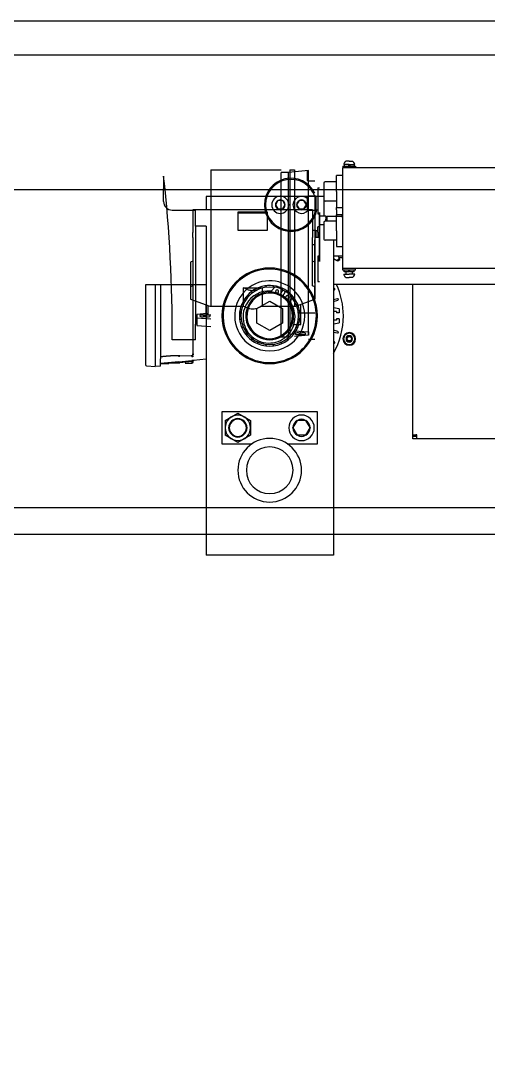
# Model space of a CAD drawing. Extents: x 220580 to 2027826, y -309201 to 71987.
# Drawn here: x 398181 to 398873, y -219024 to -217479 of the extents above; entities that cross this region are included whole.
import ezdxf

# ---------------------------------------------------------------- set-up
doc = ezdxf.new("R2010")
doc.units = 0
doc.linetypes.add('20剖面图$0$DASH', pattern=[0.35, 0.25, -0.1])
doc.linetypes.add('DASH', pattern=[0.35, 0.25, -0.1])
for name, color, linetype in [('!ZN3-铝板幕墙-3', 3, 'Continuous'), ('A-LIN-V', 9, 'Continuous'), ('EWHS5T6M-1', 7, 'Continuous'), ('EWHS5T6M-3', 7, 'Continuous'), ('FHSGH10105-主梁-04', 7, 'Continuous'), ('FHSGH10105-主梁-06', 7, 'Continuous')]:
    doc.layers.add(name, color=color, linetype=linetype)

# ---------------------------------------------------------------- blocks, each defined once
blk = doc.blocks.new('5555rrrrrrrrrrr')
blk.add_line((-1632207.5, 574452.5), (-1632118.1, 574452.5))
at = {"color": 6, "linetype": 'DASH'}
blk.add_lwpolyline([(-1626925, 568562.5), (-1636625, 568562.5), (-1636625, 574792.5), (-1626925, 574792.5), (-1626925, 568562.5)], dxfattribs=at)
at = {"layer": 'EWHS5T6M-1', "color": 7, "linetype": 'Continuous'}
for p, q in [((-1632207.5, 574342.3), (-1632207.5, 574452.5)), ((-1632207.5, 574342.3), (-1632207.5, 574452.5)), ((-1632193.4, 574452.5), (-1632193.4, 574342.3)), ((-1632185.5, 574452.5), (-1632185.5, 574342.3)), ((-1632137.6, 574452.5), (-1632137.6, 574348.7)), ((-1632118.1, 574452.5), (-1632118.1, 574051.8)), ((-1631929.5, 574452.5), (-1631929.5, 574051.8)), ((-1631811.7, 574230.1), (-1631811.7, 574452.5)), ((-1631811.7, 574224.2), (-1631811.7, 574452.5)), ((-1631928.6, 574446.6), (-1631929.5, 574446.2)), ((-1631929.5, 574443.8), (-1631927.8, 574444.6)), ((-1632042.7, 574416.9), (-1632023.8, 574427.7)), ((-1632023.8, 574427.7), (-1632005, 574416.9)), ((-1631923.4, 574431.2), (-1631929.5, 574429.9)), ((-1631929.5, 574427.3), (-1631922.9, 574429.1)), ((-1632042.7, 574395.1), (-1632042.7, 574416.9)), ((-1632005, 574416.9), (-1632005, 574395.1)), ((-1631920.8, 574416.2), (-1631929.5, 574417.8)), ((-1631924.8, 574412.3), (-1631929.5, 574412.3)), ((-1631924.8, 574412.3), (-1631924.8, 574410.3)), ((-1631920.8, 574410.3), (-1631924.8, 574410.3)), ((-1631920.8, 574416.2), (-1631920.8, 574410.3)), ((-1632023.8, 574384.2), (-1632042.7, 574395.1)), ((-1632005, 574395.1), (-1632023.8, 574384.2)), ((-1631924.8, 574399.6), (-1631929.5, 574399.6)), ((-1631929.5, 574394.2), (-1631920.8, 574395.7)), ((-1631920.8, 574401.6), (-1631924.8, 574401.6)), ((-1631924.8, 574401.6), (-1631924.8, 574399.6)), ((-1631920.8, 574401.6), (-1631920.8, 574395.7)), ((-1631922.9, 574382.9), (-1631929.5, 574384.6)), ((-1631929.5, 574382), (-1631923.4, 574380.7)), ((-1631927.8, 574367.4), (-1631929.5, 574368.2)), ((-1631929.5, 574365.7), (-1631928.6, 574365.3)), ((-1632157.1, 574346.8), (-1632158.3, 574346.8)), ((-1632157.1, 574346.8), (-1632139.1, 574347.1)), ((-1632137.6, 574348.7), (-1632138.4, 574348.7)), ((-1631929.5, 574350.9), (-1631929.5, 574051.8)), ((-1632207.5, 574333.6), (-1632207.5, 574342.3)), ((-1632207.5, 574333.6), (-1632207.5, 574342.3)), ((-1632206, 574332), (-1632193.4, 574331.3)), ((-1632206, 574332), (-1632193.4, 574331.3)), ((-1632206, 574332), (-1632193.4, 574331.3)), ((-1632206, 574332), (-1632193.4, 574331.3)), ((-1632193.4, 574342.3), (-1632193.4, 574331.3)), ((-1632185.5, 574331.5), (-1632193.4, 574331.3)), ((-1632185.5, 574331.5), (-1632193.4, 574331.3)), ((-1632185.5, 574331.5), (-1632193.4, 574331.3)), ((-1632185.5, 574331.5), (-1632193.4, 574331.3)), ((-1632193.4, 574331.3), (-1632193.4, 574331.3)), ((-1632193.4, 574331.3), (-1632193.4, 574331.3)), ((-1632185.5, 574331.5), (-1632185.5, 574342.3)), ((-1632185.5, 574335.4), (-1632158.4, 574338)), ((-1632158.4, 574338), (-1632185.5, 574335.4)), ((-1632185.5, 574335.4), (-1632158.4, 574338)), ((-1632158.4, 574338), (-1632185.5, 574335.4)), ((-1632158.3, 574336.5), (-1632185.5, 574335.3)), ((-1632158.3, 574335.8), (-1632185.5, 574335.3)), ((-1632185.5, 574335.3), (-1632173.2, 574335.5)), ((-1632185.5, 574331.5), (-1632185.5, 574335.4)), ((-1632185.5, 574331.5), (-1632185.5, 574331.5)), ((-1632185.5, 574331.5), (-1632185.5, 574331.5)), ((-1632158.4, 574338), (-1632139.3, 574339.9)), ((-1632158.4, 574338), (-1632139.3, 574339.9)), ((-1632158.3, 574336.5), (-1632157.1, 574336.6)), ((-1632139.1, 574338.4), (-1632157.1, 574336.6)), ((-1632148.8, 574335.9), (-1632145.4, 574336)), ((-1632148.6, 574335.9), (-1632139.1, 574336.1)), ((-1632148.5, 574335.9), (-1632145.4, 574336)), ((-1632139.1, 574336.1), (-1632138.4, 574336.1)), ((-1632138.4, 574336.1), (-1632139.1, 574336.1)), ((-1632138.4, 574336.1), (-1632138.4, 574336.1)), ((-1632137.6, 574338.6), (-1632137.6, 574336.9)), ((-1632118.1, 574341.9), (-1632136.8, 574340.1)), ((-1632118.1, 574341.9), (-1632136.8, 574340.1)), ((-1632136.8, 574340.1), (-1632136.2, 574340.2)), ((-1632136.8, 574340.1), (-1632136.2, 574340.2)), ((-1632136.2, 574340.2), (-1632136.2, 574340.2)), ((-1632136.2, 574340.2), (-1632136.2, 574340.2)), ((-1631811.7, 574230.1), (-1631807.4, 574230.1)), ((-1631811.7, 574227.4), (-1631811.7, 574230.1)), ((-1631808.5, 574227.4), (-1631811.7, 574227.4)), ((-1631811.7, 574224.2), (-1631811.7, 574227.4)), ((-1631805.8, 574227.4), (-1631811.7, 574227.4)), ((-1631805.8, 574224.2), (-1631811.7, 574224.2)), ((-1631689.1, 574224.2), (-1631811.7, 574224.2)), ((-1631808.5, 574227.4), (-1631808.5, 574230.1)), ((-1631807.4, 574228.5), (-1631805.8, 574230.1)), ((-1631805.8, 574230.1), (-1631807.4, 574230.1)), ((-1631807.4, 574228.5), (-1631805.8, 574230.1)), ((-1631805.8, 574228.5), (-1631805.8, 574230.1)), ((-1631805.8, 574224.2), (-1631805.8, 574228.5)), ((-1631689.1, 574224.2), (-1631805.8, 574224.2))]:
    blk.add_line(p, q, dxfattribs=at)
for centre, radius, start, end in [((-1632023.8, 574406), 109.2, 0, 25.2123), ((-1632023.8, 574406), 109.2, 0, 25.2123), ((-1631928.2, 574445.6), 1.1, 294, 111), ((-1631923.2, 574430.1), 1.1, 285, 102), ((-1632023.8, 574406), 109.2, 329.6902, 0), ((-1632023.8, 574406), 109.2, 329.6902, 0), ((-1631923.2, 574381.8), 1.1, 258, 75), ((-1631928.2, 574366.4), 1.1, 249, 66), ((-1632161.4, 574182.2), 164.6, 88.9316, 98.4327), ((-1632139.3, 574349.3), 3.54, 270.8312, 315.6256), ((-1632139.2, 574348.7), 1.57, 271, 360), ((-1632150.2, 574347.5), 11.1, 357.9665, 2.0335), ((-1632139.2, 574348.7), 1.58, 271.1283, 323.2776), ((-1632139.2, 574348.7), 1.57, 323.406, 0), ((-1632136.9, 572910.5), 1438.1, 89.9717, 90.0283), ((-1632206, 574333.6), 1.57, 180, 267), ((-1632206, 574333.6), 1.57, 180, 267), ((-1632206, 574333.6), 1.57, 180, 267), ((-1632206, 574333.6), 1.57, 180, 267), ((-1632138.5, 574338.8), 19.9, 182.2919, 186.6359), ((-1632135.9, 574312.2), 27.9, 91.7594, 96.8764), ((-1632135.9, 574312.2), 27.9, 91.7594, 96.8764), ((-1632109.8, 574341.7), 29.6, 183.553, 186.5575), ((-1632137.1, 574327.8), 10.8, 94.3758, 101.0144), ((-1632150.4, 574336.5), 11.3, 358.0016, 1.9984), ((-1632138.4, 574336.9), 0.784, 270.847, 0.153), ((-1632138.4, 574336.9), 0.784, 270.8571, 0.1429), ((-1632136, 574338.6), 1.57, 95.5066, 179.9933), ((-1632136, 574338.6), 1.57, 95.5, 180), ((-1632071, 574240.3), 12.6, 0, 180), ((-1632071, 574240.3), 12.6, 180, 0), ((-1632023.8, 574177.5), 47.1, 90, 270), ((-1632023.8, 574177.5), 47.1, 270, 90), ((-1632023.8, 574177.5), 34.6, 90, 270), ((-1632023.8, 574177.5), 34.6, 270, 90)]:
    blk.add_arc(centre, radius, start, end, dxfattribs=at)
for points, degree, knots in [([(-1632185.5, 574345.5), (-1632185.1, 574345.6), (-1632184.7, 574345.7), (-1632182.3, 574346.1), (-1632178.2, 574346.5), (-1632174.1, 574346.9), (-1632168.7, 574347.2), (-1632163.7, 574347.4), (-1632158.3, 574347.5)], 2, [0.1931582, 0.1931582, 0.1931582, 0.25, 0.25, 0.5, 0.5, 0.75, 0.75, 1, 1, 1]), ([(-1632158.3, 574346.8), (-1632158.3, 574346.7), (-1632158.4, 574346.6), (-1632158.4, 574346), (-1632158.4, 574345.6), (-1632158.4, 574345.2)], 3, [0, 0, 0, 0, 0.5, 0.5, 1, 1, 1, 1]), ([(-1632139.3, 574345.7), (-1632139.3, 574346.1), (-1632139.3, 574346.4), (-1632139.2, 574346.9), (-1632139.2, 574347.1), (-1632139.1, 574347.1)], 3, [0, 0, 0, 0, 0.5, 0.5, 1, 1, 1, 1]), ([(-1632139.1, 574336.9), (-1632138.7, 574336.9), (-1632138.3, 574336.9), (-1632137.8, 574336.9), (-1632137.6, 574336.9), (-1632137.6, 574336.9)], 3, [0, 0, 0, 0, 0.5, 0.5, 1, 1, 1, 1]), ([(-1632137.9, 574338.5), (-1632137.9, 574338.9), (-1632137.8, 574339.3), (-1632137.4, 574339.9), (-1632137.1, 574340.1), (-1632136.8, 574340.1)], 3, [0, 0, 0, 0, 0.497, 0.497, 1, 1, 1, 1]), ([(-1631808.5, 574227.4), (-1631808.5, 574227.6), (-1631808.4, 574227.8), (-1631808, 574228.1), (-1631807.7, 574228.3), (-1631807.4, 574228.5)], 3, [0, 0, 0, 0, 0.5, 0.5, 1, 1, 1, 1]), ([(-1631807.4, 574228.5), (-1631807.6, 574228.2), (-1631807.8, 574227.9), (-1631808.2, 574227.5), (-1631808.3, 574227.4), (-1631808.5, 574227.4)], 3, [0, 0, 0, 0, 0.5, 0.5, 1, 1, 1, 1])]:
    blk.add_open_spline(points, degree=degree, knots=knots, dxfattribs=at)
at = {"layer": 'EWHS5T6M-3', "color": 7, "linetype": 'Continuous'}
for p, q in [((-1631915.4, 574627.4), (-1631896.5, 574627.4)), ((-1631915.4, 574627.4), (-1631915.4, 574624.9)), ((-1631915.4, 574583.3), (-1631915.4, 574624.9)), ((-1631000.8, 574624.9), (-1631915.4, 574624.9)), ((-1631915.4, 574613.7), (-1631915.4, 574624.9)), ((-1631000.8, 574624.9), (-1631915.4, 574624.9)), ((-1631906, 574629.9), (-1631914.2, 574629.9)), ((-1631913.3, 574629.9), (-1631913.3, 574627.4)), ((-1631906, 574635.1), (-1631910.7, 574635.1)), ((-1631909.6, 574635.1), (-1631909.6, 574635.1)), ((-1631906.3, 574627.4), (-1631907, 574629.9)), ((-1631906, 574635.1), (-1631901.3, 574635.1)), ((-1631906, 574629.9), (-1631897.7, 574629.9)), ((-1631905.7, 574629.9), (-1631905, 574627.4)), ((-1631898.7, 574629.9), (-1631898.7, 574627.4)), ((-1631896.5, 574627.4), (-1631896.5, 574624.9)), ((-1632181, 574612.8), (-1632181, 574593.9)), ((-1632181, 574612.8), (-1632181, 574593.9)), ((-1632111, 574622.2), (-1632006.9, 574622.2)), ((-1632111, 574622.2), (-1632111, 574420.1)), ((-1631995.9, 574618.2), (-1632006.9, 574618.2)), ((-1632006.9, 574374.6), (-1632006.9, 574618.2)), ((-1631966.1, 574621.1), (-1631995.9, 574618.2)), ((-1631995.9, 574374.6), (-1631995.9, 574618.2)), ((-1631993.8, 574622.2), (-1631993.8, 574374.8)), ((-1631993.8, 574622.2), (-1631986.9, 574622.2)), ((-1631986.9, 574622.2), (-1631986.9, 574420.1)), ((-1631968.2, 574620.8), (-1631968.2, 574607)), ((-1631966.1, 574377.4), (-1631966.1, 574621.1)), ((-1631924.8, 574590.1), (-1631924.8, 574613.7)), ((-1631915.4, 574613.7), (-1631924.8, 574613.7)), ((-1631924.8, 574604.2), (-1631924.8, 574613.7)), ((-1631915.4, 574613.7), (-1631924.8, 574613.7)), ((-1632181, 574575.1), (-1632181, 574593.9)), ((-1632181, 574575.1), (-1632181, 574593.9)), ((-1631966.9, 574605.7), (-1631957, 574605.7)), ((-1631952.3, 574595.3), (-1631950, 574595.3)), ((-1631952.3, 574595.3), (-1631952.3, 574580.6)), ((-1631943.7, 574602.3), (-1631943.7, 574577.8)), ((-1631943.7, 574602.3), (-1631943.7, 574582.5)), ((-1631924.8, 574604.2), (-1631941.8, 574604.2)), ((-1631924.8, 574604.2), (-1631941.8, 574604.2)), ((-1632118.1, 574582.5), (-1632118.1, 574563.1)), ((-1632105.5, 574582.5), (-1632118.1, 574582.5)), ((-1632118.1, 574582.5), (-1632118.1, 574563.1)), ((-1632105.5, 574582.5), (-1632118.1, 574582.5)), ((-1631943.7, 574582.5), (-1632105.5, 574582.5)), ((-1631943.7, 574582.5), (-1632105.5, 574582.5)), ((-1632011.8, 574576.5), (-1632015.3, 574570.5)), ((-1632011.8, 574576.5), (-1632011.7, 574576.6)), ((-1632011.7, 574576.6), (-1632011.6, 574576.6)), ((-1632004.6, 574576.6), (-1632011.6, 574576.6)), ((-1632004.6, 574576.6), (-1632004.5, 574576.6)), ((-1632004.5, 574576.6), (-1632004.4, 574576.5)), ((-1632000.9, 574570.5), (-1632004.4, 574576.5)), ((-1631980.4, 574576.5), (-1631983.9, 574570.5)), ((-1631980.4, 574576.5), (-1631980.3, 574576.6)), ((-1631980.3, 574576.6), (-1631980.2, 574576.6)), ((-1631973.2, 574576.6), (-1631980.2, 574576.6)), ((-1631973.2, 574576.6), (-1631973.1, 574576.6)), ((-1631973.1, 574576.6), (-1631973, 574576.5)), ((-1631969.5, 574570.5), (-1631973, 574576.5)), ((-1631968.2, 574581.4), (-1631968.2, 574581.7)), ((-1631968.2, 574581.4), (-1631968.2, 574563.8)), ((-1631955.6, 574583), (-1631966.9, 574583)), ((-1631957, 574583.2), (-1631957, 574430.7)), ((-1631955.6, 574582.6), (-1631955.6, 574583)), ((-1631955.6, 574582.6), (-1631955.6, 574562.6)), ((-1631952.3, 574582.4), (-1631955.6, 574582.4)), ((-1631955.6, 574563.1), (-1631955.6, 574582.1)), ((-1631952.3, 574580.6), (-1631952.3, 574557.1)), ((-1631924.8, 574590.1), (-1631924.8, 574566.5)), ((-1631915.4, 574517.7), (-1631915.4, 574583.3)), ((-1632168.4, 574562.5), (-1632133.8, 574562.5)), ((-1632168.4, 574562.5), (-1632133.8, 574562.5)), ((-1632137.8, 574563.1), (-1632137.8, 574562.9)), ((-1631960.2, 574563.1), (-1632137.8, 574563.1)), ((-1632137.8, 574563.1), (-1632137.8, 574562.9)), ((-1632118.1, 574563.1), (-1632137.8, 574563.1)), ((-1632137.8, 574562.9), (-1632137.8, 574529.5)), ((-1632137.8, 574562.9), (-1632137.8, 574529.5)), ((-1632133.8, 574538.9), (-1632133.8, 574562.5)), ((-1632015.4, 574570.3), (-1632015.3, 574570.5)), ((-1632015.3, 574570.2), (-1632015.4, 574570.3)), ((-1632015.3, 574570.2), (-1632011.8, 574564.2)), ((-1632011.7, 574564.1), (-1632011.8, 574564.2)), ((-1632011.6, 574564.1), (-1632011.7, 574564.1)), ((-1632004.5, 574564.1), (-1632004.6, 574564.1)), ((-1632004.4, 574564.2), (-1632004.5, 574564.1)), ((-1632004.4, 574564.2), (-1632000.9, 574570.2)), ((-1632000.9, 574570.5), (-1632000.9, 574570.3)), ((-1632000.9, 574570.3), (-1632000.9, 574570.2)), ((-1631983.9, 574570.3), (-1631983.9, 574570.5)), ((-1631983.9, 574570.2), (-1631983.9, 574570.3)), ((-1631983.9, 574570.2), (-1631980.4, 574564.2)), ((-1631980.3, 574564.1), (-1631980.4, 574564.2)), ((-1631980.2, 574564.1), (-1631980.3, 574564.1)), ((-1631973.1, 574564.1), (-1631973.2, 574564.1)), ((-1631973, 574564.2), (-1631973.1, 574564.1)), ((-1631973, 574564.2), (-1631969.5, 574570.2)), ((-1631969.5, 574570.5), (-1631969.4, 574570.3)), ((-1631969.4, 574570.3), (-1631969.5, 574570.2)), ((-1631966.9, 574562.6), (-1631955.6, 574562.6)), ((-1631960.2, 574562.9), (-1631960.2, 574563.1)), ((-1631960.2, 574562.9), (-1631960.2, 574529.5)), ((-1631955.6, 574563.1), (-1631952.3, 574563.1)), ((-1631943.7, 574575), (-1631943.7, 574553.4)), ((-1631924.8, 574575.9), (-1631941.8, 574575.9)), ((-1631924.8, 574566.5), (-1631915.4, 574566.5)), ((-1631924.8, 574562.7), (-1631924.8, 574566.5)), ((-1631924.8, 574562.7), (-1631924.8, 574553.4)), ((-1632071, 574559.4), (-1632071, 574533)), ((-1632027, 574559.4), (-1632071, 574559.4)), ((-1632027, 574557.9), (-1632071, 574557.9)), ((-1632027, 574533), (-1632027, 574559.4)), ((-1631952.3, 574557.1), (-1631950, 574557.1)), ((-1631950, 574541.3), (-1631950, 574559.2)), ((-1631950, 574559.2), (-1631950, 574486.6)), ((-1631950, 574553.4), (-1631950, 574548.9)), ((-1631940.5, 574553.4), (-1631950, 574553.4)), ((-1631950, 574486.6), (-1631950, 574548.9)), ((-1631924.8, 574546.1), (-1631941.8, 574546.1)), ((-1631940.5, 574553.4), (-1631940.5, 574548.9)), ((-1631940.5, 574551.8), (-1631939, 574553.4)), ((-1631940.5, 574546.1), (-1631940.5, 574548.9)), ((-1631939, 574553.4), (-1631939, 574546.1)), ((-1631939, 574553.4), (-1631917, 574553.4)), ((-1631924.8, 574532), (-1631924.8, 574555.6)), ((-1631915.4, 574555.6), (-1631924.8, 574555.6)), ((-1631917, 574555.6), (-1631917, 574553.4)), ((-1631915.4, 574551.8), (-1631917, 574553.4)), ((-1632133.8, 574538.9), (-1632133.8, 574393.9)), ((-1632118.1, 574538.9), (-1632133.8, 574538.9)), ((-1632118.1, 574538.9), (-1632133.8, 574538.9)), ((-1632118.1, 574538.9), (-1632118.1, 574051.8)), ((-1632118.1, 574538.9), (-1632118.1, 574390.6)), ((-1632118.1, 574538.9), (-1632118.1, 574452.5)), ((-1632071, 574533), (-1632027, 574533)), ((-1631955.6, 574532.1), (-1631960.2, 574532.1)), ((-1631955.6, 574531.8), (-1631955.6, 574532.1)), ((-1631955.6, 574531.8), (-1631955.6, 574522)), ((-1631952.3, 574531.6), (-1631955.6, 574531.6)), ((-1631955.6, 574522), (-1631955.6, 574531.3)), ((-1631952.3, 574529.8), (-1631952.3, 574537.6)), ((-1631950, 574537.6), (-1631952.3, 574537.6)), ((-1631952.3, 574529.8), (-1631952.3, 574522)), ((-1631950, 574541.3), (-1631943.7, 574541.3)), ((-1631943.7, 574544.3), (-1631943.7, 574519.7)), ((-1631924.8, 574532), (-1631924.8, 574508.4)), ((-1632137.8, 574521.8), (-1632137.8, 574529.5)), ((-1632137.8, 574521.8), (-1632137.8, 574529.5)), ((-1632137.8, 574521.8), (-1632137.8, 574450.5)), ((-1632137.8, 574521.8), (-1632137.8, 574487.1)), ((-1631960.2, 574529.5), (-1631960.2, 574521.8)), ((-1631960.2, 574450.5), (-1631960.2, 574521.8)), ((-1631957, 574522), (-1631957, 574518.5)), ((-1631950, 574522), (-1631957, 574522)), ((-1631957, 574454.3), (-1631957, 574518.5)), ((-1631924.8, 574517.9), (-1631941.8, 574517.9)), ((-1631929.5, 574517.9), (-1631929.5, 574494.9)), ((-1631915.4, 574476.1), (-1631915.4, 574517.7)), ((-1631960.2, 574511.7), (-1631957, 574511.7)), ((-1631924.8, 574508.4), (-1631915.4, 574508.4)), ((-1632137.8, 574487.1), (-1632140.9, 574485.6)), ((-1632137.8, 574487.1), (-1632140.9, 574485.6)), ((-1632140.9, 574485.6), (-1632140.9, 574449)), ((-1632140.9, 574485.6), (-1632140.9, 574449)), ((-1631957, 574485.6), (-1631960.2, 574487.1)), ((-1631952.3, 574494.5), (-1631952.3, 574465.2)), ((-1631950, 574494.5), (-1631952.3, 574494.5)), ((-1631929.5, 574494.9), (-1631929.5, 574051.8)), ((-1631929.5, 574494.9), (-1631915.4, 574494.9)), ((-1631924.3, 574488), (-1631922.7, 574487.3)), ((-1631920.1, 574489.5), (-1631920.6, 574491.2)), ((-1631000.8, 574476.1), (-1631915.4, 574476.1)), ((-1631915.4, 574473.5), (-1631915.4, 574476.1)), ((-1631896.5, 574473.5), (-1631915.4, 574473.5)), ((-1631914.2, 574467.9), (-1631906, 574467.9)), ((-1631913.3, 574471), (-1631913.3, 574473.5)), ((-1631906.3, 574471), (-1631913.3, 574471)), ((-1631910.7, 574468.3), (-1631910.7, 574471)), ((-1631906.3, 574471), (-1631907, 574473.5)), ((-1631897.7, 574467.9), (-1631906, 574467.9)), ((-1631905.7, 574473.5), (-1631905, 574471)), ((-1631898.7, 574471), (-1631905, 574471)), ((-1631901.3, 574468.3), (-1631901.3, 574471)), ((-1631898.7, 574471), (-1631898.7, 574473.5)), ((-1631896.5, 574473.5), (-1631896.5, 574476.1)), ((-1631957, 574454.3), (-1631957, 574449)), ((-1631952.3, 574465.2), (-1631952.3, 574456.7)), ((-1631952.3, 574456.7), (-1631950, 574456.7)), ((-1631910.7, 574462.7), (-1631906, 574462.7)), ((-1631909.6, 574462.7), (-1631909.6, 574462.7)), ((-1631901.3, 574462.7), (-1631906, 574462.7)), ((-1632137.8, 574450.5), (-1632140.9, 574449)), ((-1632140.9, 574449), (-1632140.9, 574430.7)), ((-1632140.9, 574449), (-1632140.9, 574430.7)), ((-1632063.1, 574447.4), (-1632034.8, 574447.4)), ((-1632056.1, 574444.8), (-1632063.1, 574447.4)), ((-1632063.1, 574447.4), (-1632063.1, 574420.1)), ((-1632034.8, 574447.4), (-1632041.8, 574444.8)), ((-1632034.8, 574447.4), (-1632034.8, 574420.1)), ((-1632020.6, 574443.5), (-1632016.8, 574448)), ((-1632004.3, 574444.5), (-1632008.2, 574437.7)), ((-1632004.2, 574435.3), (-1632000.2, 574442.2)), ((-1631957, 574449), (-1631960.2, 574450.5)), ((-1631957, 574430.7), (-1631957, 574449)), ((-1632140.9, 574430.7), (-1632112.6, 574420.1)), ((-1632140.9, 574430.7), (-1632118.1, 574422.2)), ((-1632118.1, 574410.4), (-1632118.1, 574422.2)), ((-1632118.1, 574410.4), (-1632118.1, 574422.2)), ((-1631990.9, 574433.1), (-1631992.9, 574427.6)), ((-1631985.3, 574420.1), (-1631957, 574430.7)), ((-1631977.5, 574393.1), (-1631977.5, 574422.7)), ((-1631957, 574429.3), (-1631961, 574429.3)), ((-1632117, 574409.4), (-1632131.8, 574407.9)), ((-1632118.1, 574409.2), (-1632131.8, 574407.9)), ((-1632131.8, 574407.9), (-1632131.8, 574403.1)), ((-1632131.8, 574407.9), (-1632131.8, 574403.1)), ((-1632122.4, 574407.2), (-1632116.9, 574407.2)), ((-1632118.1, 574410.4), (-1632118.1, 574409.2)), ((-1632118.1, 574410.4), (-1632115, 574407.3)), ((-1632118.1, 574410.4), (-1632118.1, 574409.2)), ((-1632115, 574407.3), (-1632115, 574421)), ((-1632115, 574407.3), (-1632111, 574407.3)), ((-1632112.6, 574420.1), (-1632063.1, 574420.1)), ((-1632056.1, 574417.4), (-1632063.1, 574420.1)), ((-1632034.8, 574420.1), (-1632041.8, 574417.4)), ((-1632034.8, 574420.1), (-1631985.3, 574420.1)), ((-1631977.5, 574410.4), (-1631957, 574410.4)), ((-1632131.8, 574393.9), (-1632133.8, 574393.9)), ((-1632133.8, 574370.3), (-1632133.8, 574393.9)), ((-1632131.8, 574393.9), (-1632133.8, 574393.9)), ((-1632131.8, 574403.1), (-1632131.8, 574391.7)), ((-1632131.8, 574403.1), (-1632111, 574401.5)), ((-1632131.8, 574403.1), (-1632131.8, 574393.9)), ((-1632131.8, 574391.7), (-1632111, 574390.1)), ((-1632116.9, 574404.6), (-1632122.4, 574404.6)), ((-1631986.9, 574393.1), (-1631977.5, 574393.1)), ((-1631986.9, 574383.9), (-1631966.1, 574382.3)), ((-1631966.1, 574377.4), (-1631986.9, 574375.4)), ((-1631981, 574380.8), (-1631975.5, 574380.8)), ((-1631975.5, 574378.1), (-1631981, 574378.1)), ((-1631966.1, 574382.3), (-1631966.1, 574377.4)), ((-1632133.8, 574370.3), (-1632168.4, 574370.3)), ((-1632133.8, 574370.3), (-1632168.4, 574370.3)), ((-1632006.9, 574374.6), (-1632006.9, 574374.8)), ((-1632006.9, 574374.8), (-1631993.8, 574374.8)), ((-1631995.9, 574374.6), (-1632006.9, 574374.6)), ((-1631993.8, 574374.8), (-1631995.9, 574374.6)), ((-1631957, 574371.1), (-1631966.1, 574371.1)), ((-1631909.6, 574371.9), (-1631907.8, 574375.1)), ((-1631907.8, 574368.8), (-1631909.6, 574371.9)), ((-1631904.2, 574375.1), (-1631907.8, 574375.1)), ((-1631904.2, 574368.8), (-1631907.8, 574368.8)), ((-1631904.2, 574375.1), (-1631902.3, 574371.9)), ((-1631902.3, 574371.9), (-1631904.2, 574368.8)), ((-1631929.5, 574350.9), (-1631929.5, 574051.8)), ((-1632118.1, 574341.9), (-1632118.1, 574051.8)), ((-1631953.1, 574263.9), (-1632094.5, 574263.9)), ((-1632094.5, 574263.9), (-1632094.5, 574216.8)), ((-1632089.8, 574251.2), (-1632071, 574262.1)), ((-1632071, 574262.1), (-1632052.1, 574251.2)), ((-1631953.1, 574216.8), (-1631953.1, 574263.9)), ((-1632052.1, 574251.2), (-1632052.1, 574229.5)), ((-1631989.4, 574240.3), (-1631989.3, 574240.6)), ((-1631989.3, 574240.1), (-1631989.4, 574240.3)), ((-1631983.2, 574251.1), (-1631989.3, 574240.6)), ((-1631989.3, 574240.1), (-1631983.2, 574229.6)), ((-1631983.2, 574251.1), (-1631983, 574251.3)), ((-1631983, 574251.3), (-1631982.8, 574251.3)), ((-1631970.6, 574251.3), (-1631982.8, 574251.3)), ((-1631970.6, 574251.3), (-1631970.3, 574251.3)), ((-1631970.3, 574251.3), (-1631970.2, 574251.1)), ((-1631964.1, 574240.6), (-1631970.2, 574251.1)), ((-1631970.2, 574229.6), (-1631964.1, 574240.1)), ((-1631964.1, 574240.6), (-1631964, 574240.3)), ((-1631964, 574240.3), (-1631964.1, 574240.1)), ((-1632071, 574218.6), (-1632089.8, 574229.5)), ((-1632052.1, 574229.5), (-1632071, 574218.6)), ((-1631983, 574229.3), (-1631983.2, 574229.6)), ((-1631982.8, 574229.3), (-1631983, 574229.3)), ((-1631970.3, 574229.3), (-1631970.6, 574229.3)), ((-1631970.2, 574229.6), (-1631970.3, 574229.3)), ((-1632094.5, 574216.8), (-1632049.9, 574216.8)), ((-1631997.8, 574216.8), (-1631953.1, 574216.8)), ((-1632105.5, 574051.8), (-1632118.1, 574051.8)), ((-1631929.5, 574051.8), (-1632118.1, 574051.8)), ((-1631942.1, 574051.8), (-1632105.5, 574051.8)), ((-1631929.5, 574051.8), (-1631942.1, 574051.8))]:
    blk.add_line(p, q, dxfattribs=at)
for centre, radius, start, end in [((-1631906, 574628.1), 8.45, 123.9117, 167.5145), ((-1631906, 574628.1), 8.45, 12.4855, 56.0883), ((-1634170.7, 574388.1), 2002.4, 359.4933, 6.4437), ((-1634170.7, 574388.1), 2002.4, 359.4933, 6.4437), ((-1631992.4, 574570.3), 39.3, 25.8419, 180), ((-1631992.4, 574570.3), 37.7, 19.593, 180), ((-1631966.9, 574607), 1.26, 180, 270), ((-1631941.8, 574602.3), 1.89, 90, 180), ((-1631941.8, 574602.3), 1.89, 90, 180), ((-1632008.1, 574570.3), 12.6, 0, 180), ((-1632008.1, 574570.3), 7.19, 120.9642, 179.0358), ((-1632008.1, 574570.3), 7.19, 60.9642, 119.0358), ((-1632008.1, 574570.3), 7.19, 0.9642, 59.0358), ((-1631976.7, 574570.3), 12.6, 47.5459, 180), ((-1631976.7, 574570.3), 7.19, 120.9642, 179.0358), ((-1631976.7, 574570.3), 7.19, 60.9642, 119.0358), ((-1631976.7, 574570.3), 7.19, 0.9642, 59.0358), ((-1631966.9, 574581.7), 1.26, 90, 180), ((-1631941.8, 574577.8), 1.89, 180, 270), ((-1631941.8, 574575), 1.89, 130.2725, 180), ((-1632168.4, 574575.1), 12.6, 180, 270), ((-1632168.4, 574575.1), 12.6, 180, 270), ((-1631992.4, 574570.3), 39.3, 180, 349.1626), ((-1631992.4, 574570.3), 37.7, 180, 348.9453), ((-1632008.1, 574570.3), 12.6, 180, 0), ((-1632008.1, 574570.3), 7.19, 180.9642, 239.0358), ((-1632008.1, 574570.3), 7.19, 240.9642, 299.0358), ((-1632008.1, 572176.8), 2387.2, 89.9163, 90.0837), ((-1632008.1, 574570.3), 7.19, 300.9642, 359.0358), ((-1631976.7, 574570.3), 12.6, 180, 321.7577), ((-1631976.7, 574570.3), 7.19, 180.9642, 239.0358), ((-1631976.7, 574570.3), 7.19, 240.9642, 299.0358), ((-1631976.7, 572176.8), 2387.2, 89.9163, 90.0837), ((-1631976.7, 574570.3), 7.19, 300.9642, 359.0358), ((-1631966.9, 574563.8), 1.26, 180, 270), ((-1631941.8, 574544.3), 1.89, 90, 180), ((-1631941.8, 574519.7), 1.89, 180, 270), ((-1631992.4, 574570.3), 106.9, 309.6124, 312.2058), ((-1631992.4, 574570.3), 108.4, 310.0045, 311.8137), ((-1632023.8, 574406), 70.7, 0, 180), ((-1632023.8, 574406), 69.1, 30, 210), ((-1631906, 574469.7), 8.45, 192.4855, 236.0883), ((-1631911.1, 574468.3), 0.393, 270, 0), ((-1631900.9, 574468.3), 0.393, 180, 270), ((-1631906, 574469.7), 8.45, 303.9117, 347.5145), ((-1632023.8, 574406), 51.9, 30, 210), ((-1632023.8, 574406), 69.1, 210, 30), ((-1632023.8, 574406), 44.9, 60, 240), ((-1632023.8, 574406), 42.6, 80.5432, 240), ((-1632023.8, 574406), 35.4, 60, 240), ((-1632024.8, 574404.3), 38.5, 86.5646, 150), ((-1632023.8, 574406), 33.8, 60, 240), ((-1632047.9, 574447.6), 7.07, 240.094, 263.3146), ((-1632023.8, 574406), 44.9, 240, 60), ((-1632047.9, 574447.6), 7.07, 336.6854, 0), ((-1632023.8, 574454), 7.07, 210.094, 233.3146), ((-1632022.4, 574445.1), 2.36, 266.5646, 320), ((-1632023.8, 574454), 7.07, 306.6854, 329.906), ((-1632015.9, 574447.3), 1.1, 79.1932, 140), ((-1632023.8, 574406), 43.2, 63.1268, 79.1932), ((-1632012.9, 574442.2), 2.36, 150, 330), ((-1632012.9, 574442.2), 2.36, 330, 150), ((-1632023.8, 574406), 42.6, 60, 63.173), ((-1632023.8, 574406), 42.6, 56.827, 60), ((-1632023.8, 574406), 43.2, 40.8068, 56.8732), ((-1632023.8, 574406), 51.9, 210, 30), ((-1632065.4, 574430), 7.07, 270.094, 293.3146), ((-1632024.8, 574404.3), 38.5, 150, 330), ((-1632065.4, 574430), 7.07, 6.6854, 29.906), ((-1632023.8, 574406), 42.6, 240, 40.211), ((-1632023.8, 574406), 35.4, 240, 60), ((-1632023.8, 574406), 33.8, 240, 60), ((-1631997.9, 574433.6), 2.36, 150, 330), ((-1631997.9, 574433.6), 2.36, 330, 150), ((-1631990.7, 574426.8), 2.36, 160, 213.4354), ((-1632024.8, 574404.3), 38.5, 330, 33.4354), ((-1631992, 574433.5), 1.1, 340, 40.8068), ((-1631982.2, 574430), 7.07, 150.094, 173.3146), ((-1631982.2, 574430), 7.07, 246.6854, 269.906), ((-1632071.9, 574406), 7.07, 36.6854, 59.906), ((-1631975.8, 574406), 7.07, 120.094, 143.3146), ((-1632023.8, 574406), 70.7, 180, 0), ((-1632071.9, 574406), 7.07, 300.094, 323.3146), ((-1631975.8, 574406), 7.07, 216.6854, 239.906), ((-1632065.4, 574381.9), 7.07, 66.6854, 89.906), ((-1632065.4, 574381.9), 7.07, 330.094, 353.3146), ((-1631982.2, 574381.9), 7.07, 186.6854, 209.906), ((-1631982.2, 574381.9), 7.07, 90.094, 113.3146), ((-1631906, 574371.9), 9.43, 0, 180), ((-1631906, 574371.9), 8.25, 0, 180), ((-1631906, 574371.9), 4.71, 0, 180), ((-1631906, 574371.9), 3.63, 60, 120), ((-1632047.9, 574364.4), 7.07, 96.6854, 119.906), ((-1632047.9, 574364.4), 7.07, 0, 23.3146), ((-1632023.8, 574357.9), 7.07, 126.6854, 149.906), ((-1632023.8, 574357.9), 7.07, 30.094, 53.3146), ((-1631999.8, 574364.4), 7.07, 156.6854, 179.906), ((-1631999.8, 574364.4), 7.07, 60.094, 83.3146), ((-1631906, 574371.9), 9.43, 180, 0), ((-1631906, 574371.9), 8.25, 180, 0), ((-1631906, 574371.9), 4.71, 180, 0), ((-1631906, 574371.9), 3.63, 120, 180), ((-1631906, 574371.9), 3.63, 180, 240), ((-1631906, 574371.9), 3.63, 240, 300), ((-1631906, 574371.9), 3.63, 0, 60), ((-1631906, 574371.9), 3.63, 300, 0), ((-1632071, 574240.3), 18.8, 90, 270), ((-1632071, 574240.3), 13.6, 90, 270), ((-1632071, 574240.3), 18.8, 270, 90), ((-1632071, 574240.3), 13.6, 270, 90), ((-1631976.7, 574240.3), 18.9, 0, 180), ((-1631976.7, 574240.3), 12.6, 61.045, 118.955), ((-1628703.2, 574240.3), 3386.6, 179.8158, 180.1842), ((-1631976.7, 574240.3), 18.9, 180, 0), ((-1631976.7, 574240.3), 12.6, 121.045, 178.955), ((-1631976.7, 574240.3), 12.6, 181.045, 238.955), ((-1631976.7, 574240.3), 12.6, 1.045, 58.955), ((-1631976.7, 574240.3), 12.6, 301.045, 358.955), ((-1631976.7, 568463.8), 5765.5, 89.93952, 90.06048), ((-1631976.7, 574240.3), 12.6, 241.045, 298.955)]:
    blk.add_arc(centre, radius, start, end, dxfattribs=at)
for centre, major_axis, start_param, end_param in [((-1632049, 574446), (8.64, 0), 3.735005, 5.689773), ((-1632122.4, 574405.9), (-5.11, 0), 4.712389, 6.283185), ((-1632116.9, 574405.9), (-5.11, 0), 1.564978, 4.712389), ((-1632049, 574418.7), (8.64, 0), 3.735005, 5.689773), ((-1632122.4, 574405.9), (5.11, 0), 3.141593, 4.70657), ((-1631981, 574379.5), (-5.11, 0), 4.712389, 6.283185), ((-1631981, 574379.5), (5.11, 0), 3.141593, 4.70657), ((-1631975.5, 574379.5), (-5.11, 0), 1.564978, 4.712389)]:
    blk.add_ellipse(centre, major_axis=major_axis, ratio=0.258819, start_param=start_param, end_param=end_param, dxfattribs=at)
blk.add_open_spline([(-1631929.6, 574491.2), (-1631929.3, 574491), (-1631929.1, 574490.8), (-1631927, 574489.4), (-1631924.3, 574488)], degree=2, knots=[0.7287121, 0.7287121, 0.7287121, 0.75, 0.75, 1, 1, 1], dxfattribs=at)
blk.add_open_spline([(-1631920.6, 574491.2), (-1631921.3, 574493.2), (-1631922.1, 574495)], degree=2, dxfattribs=at)
at = {"layer": 'FHSGH10105-主梁-04', "color": 7, "linetype": 'Continuous'}
blk.add_line((-1627050.3, 574592.5), (-1636490.7, 574592.5), dxfattribs=at)
at = {"layer": 'FHSGH10105-主梁-06', "color": 7, "linetype": 'Continuous'}
for p, q in [((-1631915.4, 574491.8), (-1631920, 574491.8)), ((-1631607.8, 574452.5), (-1631929.5, 574452.5)), ((-1631811.7, 574452.5), (-1631925, 574452.5)), ((-1627254, 574121.8), (-1636296, 574121.8)), ((-1627260.7, 574082.5), (-1636289.3, 574082.5))]:
    blk.add_line(p, q, dxfattribs=at)
blk = doc.blocks.new('20250828132035')
at = {"color": 6, "linetype": '20剖面图$0$DASH'}
blk.add_lwpolyline([(-600, 320), (-10300, 320), (-10300, 6550), (-600, 6550), (-600, 320)], dxfattribs=at)
blk = doc.blocks.new('A$Cd368c47f')
at = {"ltscale": 30}
blk.add_blockref('20250828132035', (200, 0), dxfattribs=at)

msp = doc.modelspace()

# ---------------------------------------------------------------- block references
at = {"layer": 'A-LIN-V'}
msp.add_blockref('5555rrrrrrrrrrr', (2030573.2, -792321.5), dxfattribs=at)

# ---------------------------------------------------------------- next in the draw order: block references
at = {"layer": '!ZN3-铝板幕墙-3', "ltscale": 2000}
msp.add_blockref('A$Cd368c47f', (404048.2, -224029), dxfattribs=at)

doc.saveas('drawing.dxf')
